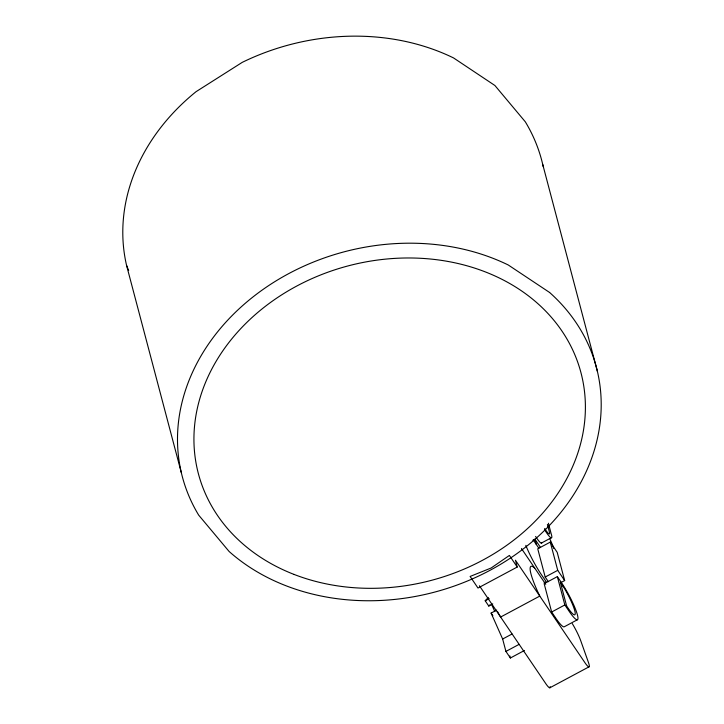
<?xml version="1.0" encoding="UTF-8"?>
<svg xmlns="http://www.w3.org/2000/svg" width="724" height="724" viewBox="0 0 724 724"><rect width="100%" height="100%" fill="white"/><g stroke="black" fill="none" stroke-linecap="round" stroke-linejoin="round"><path stroke-width="1.09" d="M492.763 603.916L488.781 606.051L485.198 600.766L488.347 597.418M488.781 606.051L489.994 604.812M541.281 543.127L551.181 537.823M560.801 582.63L564.657 580.567L557.199 552.34L550.267 542.113L537.742 548.81L545.199 577.037L548.358 581.689M517.244 567.028L477.985 588.042L470.12 576.449L491.144 567.996L509.388 555.435L517.244 567.028L515.443 560.213L585.381 663.338A13.141 2.072 61.9 0 0 588.485 662.551L580.802 640.912A18.752 2.959 61.9 0 0 572.268 623.572M485.198 600.766L489.18 598.63M545.199 577.037L557.724 570.34L550.267 542.113M544.213 582.739L546.168 581.689L541.389 574.657A29.313 4.625 61.9 0 1 525.814 545.371M557.353 576.621L564.838 604.956L569.815 612.287A25.793 4.072 61.9 0 0 577.417 614.848A25.793 4.072 61.9 0 0 562.331 583.951L557.353 576.621L544.158 583.68L551.652 612.015L556.62 619.346A25.793 4.072 61.9 0 0 564.213 626.803L577.408 619.744M524.457 650.478L510.393 657.998L505.922 651.419L502.646 639.021L491.107 613.092L496.727 610.079M551.652 612.015L564.838 604.956M502.646 639.021L512.031 634.007M505.922 651.419L519.054 644.396M549.842 687.8L588.992 666.849M532.945 540.267L534.946 539.235L540.566 547.516M557.724 570.34L564.657 580.567M533.271 539.995L538.837 548.204M521.452 548.521L545.742 584.322M479.415 585.761L546.231 684.289A13.141 2.072 61.9 0 0 550.149 686.56M491.107 613.092L492.854 615.671M491.659 604.585L494.809 611.581M543.226 166.656A214.132 176.05 -14.8 0 0 525.316 121.813L494.908 85.504L453.559 57.938A214.132 176.05 -14.8 0 0 242.25 62.355L196.059 91.677A214.132 176.05 -14.8 0 0 126.582 265.455L128.655 270.532M542.738 164.475L597.418 371.448M548.394 523.235L551.181 533.787A15.322 2.416 61.9 0 1 544.448 529.425M547.389 524.42L549.652 532.973A10.932 1.729 61.9 0 1 544.692 528.466M534.946 539.235L536.348 544.529M509.841 655.935L510.393 657.998M126.582 265.455L181.281 472.501M549.959 539.145A22.996 3.629 61.9 0 1 553.679 548.385M541.869 542.783A15.322 2.416 61.9 0 1 535.606 536.439M534.71 568.069A40.607 6.407 61.9 0 0 539.778 596.087L500.628 617.038A18.58 2.932 61.9 0 1 497.497 611.563M562.304 584.702A18.317 2.896 61.9 0 1 563.182 586.531M549.588 292.469L508.257 264.984A214.132 176.05 -14.8 0 0 250.757 298.722A214.132 176.05 -14.8 0 0 198.702 515.162L229.11 551.48A214.132 176.05 -14.8 0 0 527.941 545.226A214.132 176.05 -14.8 0 0 549.588 292.469M566.611 605.925L560.331 582.141A21.729 3.43 61.9 0 1 574.747 610.658A21.729 3.43 61.9 0 1 566.611 605.925M294.053 574.422A197.842 162.656 -14.8 0 0 585.381 404.96A197.842 162.656 -14.8 0 0 289.555 290.062A197.842 162.656 -14.8 0 0 294.053 574.422"/></g></svg>
